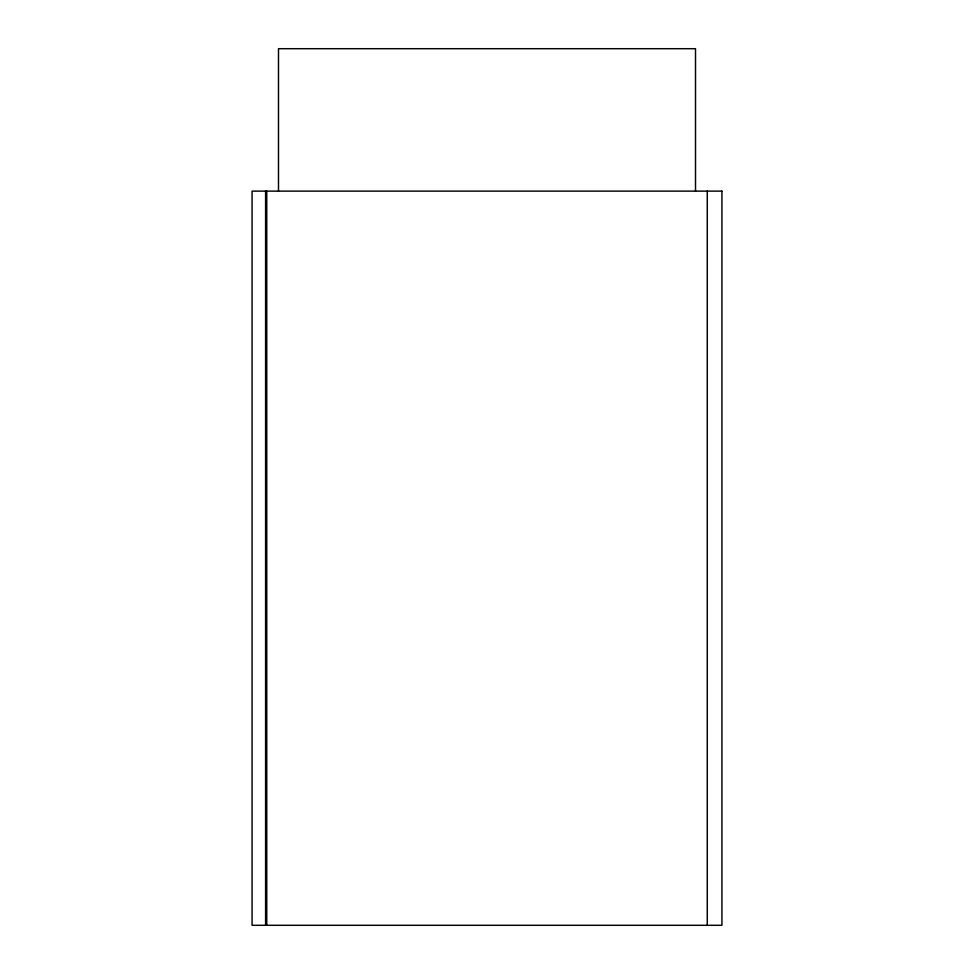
<?xml version="1.0" encoding="UTF-8"?>
<svg xmlns="http://www.w3.org/2000/svg" width="974" height="974" viewBox="0 0 974 974"><rect width="100%" height="100%" fill="white"/><g stroke="black" fill="none" stroke-linecap="round" stroke-linejoin="round"><path stroke-width="1.46" d="M707.258 191.123L707.258 925.3M695.509 191.123L695.509 48.7L278.491 48.7L278.491 191.123M266.754 191.123L266.754 925.3M265.598 191.123L265.598 925.3M721.929 191.123L252.071 191.123L252.071 925.3L721.929 925.3L721.929 191.123"/></g></svg>
